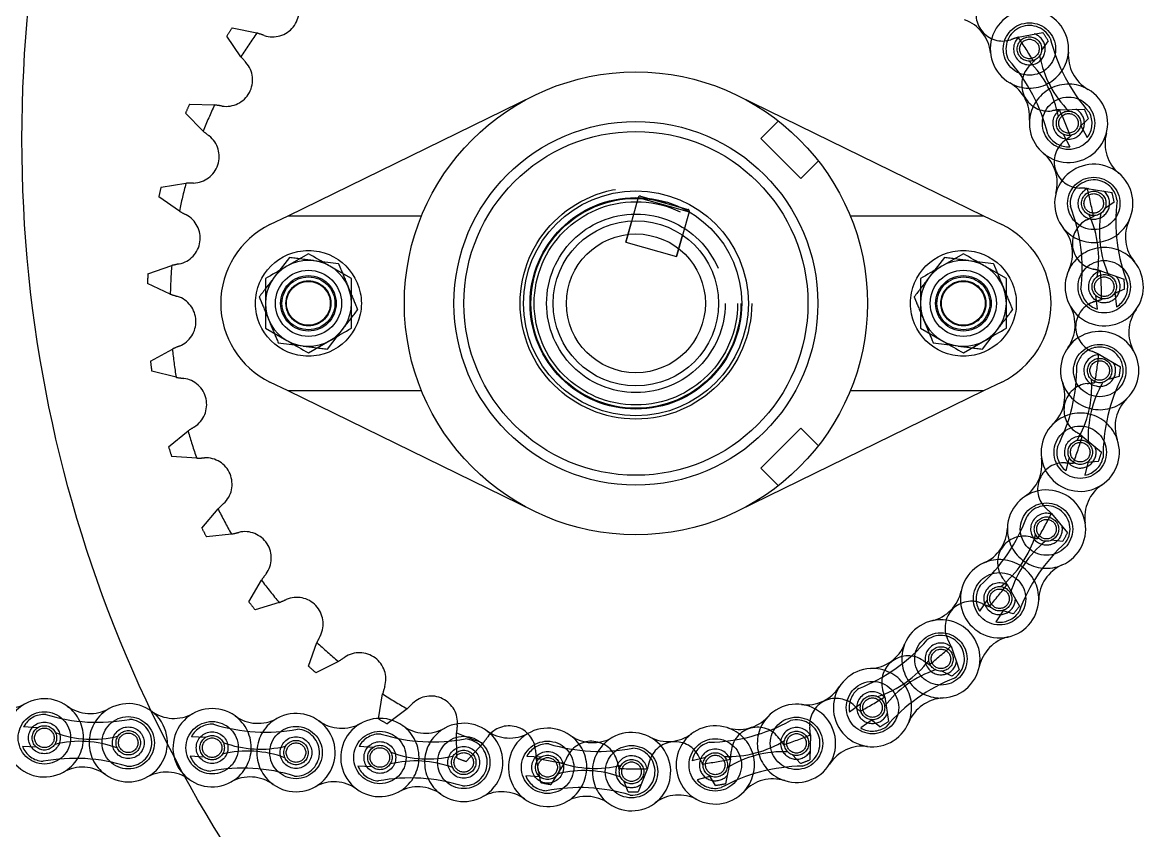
# Model space of a CAD drawing. Header units: metres. Extents: x 0 to 21025, y 0 to 14850.
# Drawn here: x 6289.8 to 6459.3, y 13104.9 to 13227.2 of the extents above; entities that cross this region are included whole.
import ezdxf

# ---------------------------------------------------------------- set-up
doc = ezdxf.new("R2010")
doc.units = ezdxf.units.M
doc.header["$LTSCALE"] = 25
doc.linetypes.add('HIDDEN2', pattern=[4.7625, 3.175, -1.5875])
doc.linetypes.add('PHANTOM', pattern=[63.5, 31.75, -6.35, 6.35, -6.35, 6.35, -6.35])
for name, color, linetype in [('SL4', 4, 'Continuous'), ('SRE', 2, 'PHANTOM'), ('ST1', 7, 'HIDDEN2')]:
    doc.layers.add(name, color=color, linetype=linetype)

msp = doc.modelspace()

# ---------------------------------------------------------------- linework, layer by layer
at = {"layer": 'SL4'}
for p, q in [((6329.947, 13197.931), (6367.135, 13216.122)), ((6397.893, 13216.122), (6435.081, 13197.931)), ((6327.192, 13196.584), (6329.947, 13197.931)), ((6329.947, 13197.931), (6350.119, 13197.931)), ((6414.909, 13197.931), (6435.081, 13197.931)), ((6435.081, 13197.931), (6437.836, 13196.584)), ((6333.014, 13192.187), (6329.764, 13190.31)), ((6432.014, 13192.187), (6428.764, 13190.31)), ((6339.514, 13188.434), (6336.264, 13190.31)), ((6438.514, 13188.434), (6435.264, 13190.31)), ((6326.514, 13180.928), (6329.764, 13179.052)), ((6425.514, 13180.928), (6428.764, 13179.052)), ((6333.014, 13177.176), (6336.264, 13179.052)), ((6432.014, 13177.176), (6435.264, 13179.052)), ((6329.947, 13171.431), (6327.192, 13172.779)), ((6350.119, 13171.431), (6329.947, 13171.431)), ((6367.135, 13153.241), (6329.947, 13171.431)), ((6435.081, 13171.431), (6397.893, 13153.241)), ((6435.081, 13171.431), (6414.909, 13171.431)), ((6437.836, 13172.779), (6435.081, 13171.431))]:
    msp.add_line(p, q, dxfattribs=at)
for radius in [35, 27.5, 26, 17, 16, 12.5, 10.5]:
    msp.add_circle((6382.514, 13184.681), radius, dxfattribs=at)
for centre, radius, start, end in [((6333.014, 13184.681), 13.25, 116.06522, 243.93478), ((6432.014, 13184.681), 13.25, 296.06522, 63.93478), ((6333.014, 13184.681), 6.5, 120, 180), ((6333.014, 13184.681), 6.5, 60, 120), ((6333.014, 13184.681), 6.5, 0, 60), ((6432.014, 13184.681), 6.5, 120, 180), ((6432.014, 13184.681), 6.5, 60, 120), ((6432.014, 13184.681), 6.5, 0, 60), ((6333.014, 13184.681), 6.5, 180, 240), ((6333.014, 13184.681), 6.5, 300, 0), ((6432.014, 13184.681), 6.5, 180, 240), ((6432.014, 13184.681), 6.5, 300, 0), ((6333.014, 13184.681), 6.5, 240, 300), ((6432.014, 13184.681), 6.5, 240, 300)]:
    msp.add_arc(centre, radius, start, end, dxfattribs=at)
for points, knots in [([(6336.264, 13190.31), (6336.187, 13190.355), (6335.09, 13190.988), (6334.014, 13191.609), (6333.014, 13192.187)], [0, 0, 0, 0, 0.0702148, 1, 1, 1, 1]), ([(6435.264, 13190.31), (6435.187, 13190.355), (6434.09, 13190.988), (6433.014, 13191.609), (6432.014, 13192.187)], [0, 0, 0, 0, 0.0702148, 1, 1, 1, 1]), ([(6329.764, 13190.31), (6329.687, 13190.266), (6328.59, 13189.632), (6327.514, 13189.011), (6326.514, 13188.434)], [0, 0, 0, 0, 0.07021477, 1, 1, 1, 1]), ([(6428.764, 13190.31), (6428.687, 13190.266), (6427.59, 13189.632), (6426.514, 13189.011), (6425.514, 13188.434)], [0, 0, 0, 0, 0.07021477, 1, 1, 1, 1]), ([(6326.514, 13188.434), (6326.514, 13187.496), (6326.514, 13186.258), (6326.514, 13184.988), (6326.514, 13184.681)], [0, 0, 0, 0, 0.7581486, 1, 1, 1, 1]), ([(6339.514, 13184.681), (6339.514, 13184.988), (6339.514, 13186.258), (6339.514, 13187.496), (6339.514, 13188.434)], [0, 0, 0, 0, 0.2418514, 1, 1, 1, 1]), ([(6425.514, 13188.434), (6425.514, 13187.496), (6425.514, 13186.258), (6425.514, 13184.988), (6425.514, 13184.681)], [0, 0, 0, 0, 0.7581486, 1, 1, 1, 1]), ([(6438.514, 13184.681), (6438.514, 13184.988), (6438.514, 13186.258), (6438.514, 13187.496), (6438.514, 13188.434)], [0, 0, 0, 0, 0.2418514, 1, 1, 1, 1]), ([(6326.514, 13184.681), (6326.514, 13183.695), (6326.514, 13182.424), (6326.514, 13181.202), (6326.514, 13180.928)], [0, 0, 0, 0, 0.7762867, 1, 1, 1, 1]), ([(6339.514, 13180.928), (6339.514, 13181.202), (6339.514, 13182.424), (6339.514, 13183.695), (6339.514, 13184.681)], [0, 0, 0, 0, 0.2237133, 1, 1, 1, 1]), ([(6425.514, 13184.681), (6425.514, 13183.695), (6425.514, 13182.424), (6425.514, 13181.202), (6425.514, 13180.928)], [0, 0, 0, 0, 0.7762867, 1, 1, 1, 1]), ([(6438.514, 13180.928), (6438.514, 13181.202), (6438.514, 13182.424), (6438.514, 13183.695), (6438.514, 13184.681)], [0, 0, 0, 0, 0.2237133, 1, 1, 1, 1]), ([(6336.264, 13179.052), (6336.341, 13179.097), (6337.439, 13179.73), (6338.514, 13180.351), (6339.514, 13180.928)], [0, 0, 0, 0, 0.0702148, 1, 1, 1, 1]), ([(6435.264, 13179.052), (6435.341, 13179.097), (6436.439, 13179.73), (6437.514, 13180.351), (6438.514, 13180.928)], [0, 0, 0, 0, 0.0702148, 1, 1, 1, 1]), ([(6329.764, 13179.052), (6329.841, 13179.008), (6330.939, 13178.374), (6332.014, 13177.753), (6333.014, 13177.176)], [0, 0, 0, 0, 0.0702148, 1, 1, 1, 1]), ([(6428.764, 13179.052), (6428.841, 13179.008), (6429.939, 13178.374), (6431.014, 13177.753), (6432.014, 13177.176)], [0, 0, 0, 0, 0.0702148, 1, 1, 1, 1])]:
    msp.add_open_spline(points, degree=3, knots=knots, dxfattribs=at)
at = {"layer": 'SRE'}
msp.add_circle((6490.514, 13209.502), 200.805, dxfattribs=at)
at = {"layer": 'ST1'}
for p, q in [((6321.492, 13226.365), (6325.21, 13225.576)), ((6440.281, 13224.921), (6444.007, 13225.667)), ((6322.809, 13221.984), (6320.658, 13225.117)), ((6444.826, 13224.41), (6443.806, 13222.959)), ((6442.791, 13221.516), (6442.64, 13221.301)), ((6315.03, 13214.799), (6318.829, 13214.687)), ((6446.537, 13213.959), (6450.337, 13214.028)), ((6317.108, 13210.724), (6314.432, 13213.423)), ((6404.051, 13212.275), (6401.406, 13209.63)), ((6450.919, 13212.645), (6449.668, 13211.412)), ((6449.733, 13211.62), (6450.722, 13209.741)), ((6407.463, 13203.573), (6401.406, 13209.63)), ((6447.12, 13210.246), (6448.109, 13208.366)), ((6448.408, 13210.17), (6448.213, 13209.977)), ((6407.463, 13203.573), (6410.108, 13206.218)), ((6310.737, 13202.265), (6314.495, 13202.833)), ((6450.736, 13202.057), (6454.487, 13201.446)), ((6313.509, 13198.626), (6310.394, 13200.804)), ((6382.873, 13200.685), (6380.972, 13193.948)), ((6382.873, 13200.685), (6382.887, 13200.733)), ((6382.873, 13200.685), (6390.572, 13198.513)), ((6383.195, 13200.906), (6390.413, 13198.869)), ((6390.572, 13198.513), (6388.672, 13191.776)), ((6390.586, 13198.561), (6390.572, 13198.513)), ((6454.813, 13199.982), (6453.347, 13198.982)), ((6380.972, 13193.948), (6381.88, 13197.165)), ((6451.891, 13197.988), (6451.674, 13197.84)), ((6380.972, 13193.948), (6388.672, 13191.776)), ((6388.672, 13191.776), (6389.579, 13194.993)), ((6308.75, 13189.166), (6312.346, 13190.396)), ((6330.139, 13191.614), (6327.856, 13188.636)), ((6337.581, 13190.638), (6333.86, 13191.126)), ((6429.139, 13191.614), (6426.856, 13188.636)), ((6436.581, 13190.638), (6432.86, 13191.126)), ((6452.742, 13189.596), (6456.324, 13188.325)), ((6312.128, 13186.081), (6308.675, 13187.668)), ((6456.383, 13186.827), (6454.778, 13186.111)), ((6451.983, 13185.915), (6452.249, 13183.808)), ((6453.162, 13185.391), (6452.912, 13185.279)), ((6454.912, 13186.284), (6455.178, 13184.177)), ((6335.889, 13177.748), (6338.173, 13180.726)), ((6434.889, 13177.748), (6437.173, 13180.726)), ((6328.447, 13178.725), (6332.168, 13178.236)), ((6427.447, 13178.725), (6431.168, 13178.236)), ((6309.135, 13175.923), (6312.454, 13177.775)), ((6452.491, 13176.978), (6455.789, 13175.088)), ((6313.009, 13173.491), (6309.328, 13174.435)), ((6455.579, 13173.602), (6453.855, 13173.181)), ((6452.143, 13172.762), (6451.887, 13172.7)), ((6311.878, 13162.961), (6314.813, 13165.376)), ((6401.406, 13159.732), (6407.463, 13165.789)), ((6410.108, 13163.145), (6407.463, 13165.789)), ((6449.991, 13164.606), (6452.898, 13162.158)), ((6316.124, 13161.26), (6312.333, 13161.532)), ((6447.987, 13161.427), (6447.495, 13159.361)), ((6401.406, 13159.732), (6404.051, 13157.087)), ((6448.908, 13160.522), (6448.633, 13160.505)), ((6450.859, 13160.743), (6450.367, 13158.677)), ((6452.427, 13160.734), (6450.673, 13160.628)), ((6316.891, 13150.698), (6319.348, 13153.598)), ((6445.322, 13152.881), (6447.745, 13149.952)), ((6321.373, 13149.782), (6317.595, 13149.373)), ((6443.516, 13149.056), (6443.254, 13149.088)), ((6447.027, 13148.636), (6445.265, 13148.847)), ((6324.014, 13139.526), (6325.913, 13142.819)), ((6438.635, 13142.177), (6440.496, 13138.863)), ((6328.587, 13139.426), (6324.943, 13138.348)), ((6435.641, 13139.904), (6434.455, 13138.143)), ((6436.185, 13138.733), (6435.922, 13138.814)), ((6438.09, 13138.255), (6436.903, 13136.493)), ((6439.554, 13137.696), (6437.875, 13138.213)), ((6333.017, 13129.807), (6334.297, 13133.385)), ((6430.144, 13132.839), (6431.383, 13129.246)), ((6337.535, 13130.524), (6334.141, 13128.813)), ((6427.108, 13129.894), (6426.874, 13130.015)), ((6430.248, 13128.266), (6428.672, 13129.083)), ((6343.611, 13121.85), (6344.232, 13125.6)), ((6416.52, 13124.092), (6414.791, 13122.86)), ((6420.121, 13125.168), (6420.7, 13121.411)), ((6347.928, 13123.363), (6344.894, 13121.074)), ((6416.618, 13122.804), (6416.4, 13122.973)), ((6292.081, 13120.494), (6289.961, 13120.619)), ((6418.233, 13121.688), (6416.503, 13120.455)), ((6419.408, 13120.649), (6418.016, 13121.724)), ((6317.438, 13119.01), (6315.318, 13119.134)), ((6355.455, 13115.914), (6355.396, 13119.714)), ((6408.89, 13119.409), (6408.789, 13115.61)), ((6291.909, 13117.548), (6289.789, 13117.672)), ((6342.794, 13117.525), (6340.674, 13117.649)), ((6359.432, 13118.173), (6356.856, 13115.378)), ((6405.014, 13117.718), (6404.837, 13117.914)), ((6317.265, 13116.063), (6315.145, 13116.187)), ((6368.141, 13116.033), (6366.02, 13116.142)), ((6368.168, 13112.187), (6367.432, 13115.916)), ((6393.063, 13116.006), (6391.01, 13115.461)), ((6396.812, 13115.748), (6396.033, 13112.028)), ((6407.381, 13115.091), (6406.192, 13116.41)), ((6342.622, 13114.578), (6340.502, 13114.702)), ((6371.679, 13115.12), (6369.643, 13111.911)), ((6380.055, 13114.069), (6379.953, 13114.328)), ((6384.274, 13114.303), (6382.843, 13110.782)), ((6392.702, 13114.766), (6392.556, 13115.001)), ((6367.988, 13113.085), (6365.867, 13113.194)), ((6381.343, 13110.79), (6380.698, 13112.434)), ((6393.821, 13113.154), (6391.769, 13112.608)), ((6394.556, 13111.769), (6393.631, 13113.264))]:
    msp.add_line(p, q, dxfattribs=at)
for centre, radius in [((6441.998, 13223.152), 3.96), ((6441.998, 13223.152), 1.845), ((6441.998, 13223.152), 1.476), ((6447.911, 13211.913), 3.96), ((6447.911, 13211.913), 1.845), ((6447.911, 13211.913), 1.476), ((6451.722, 13199.798), 3.96), ((6382.514, 13184.681), 17.5), ((6382.514, 13184.681), 16), ((6382.514, 13184.681), 16), ((6382.514, 13184.681), 16), ((6382.514, 13184.681), 15.875), ((6451.722, 13199.798), 1.845), ((6451.722, 13199.798), 1.476), ((6382.514, 13184.681), 15.375), ((6382.514, 13184.681), 13.5), ((6382.514, 13184.681), 13.5), ((6333.014, 13184.681), 8), ((6432.014, 13184.681), 8), ((6453.309, 13187.198), 3.96), ((6333.014, 13184.681), 5), ((6333.014, 13184.681), 4.2), ((6333.014, 13184.681), 4), ((6432.014, 13184.681), 5), ((6432.014, 13184.681), 4.2), ((6432.014, 13184.681), 4), ((6453.309, 13187.198), 1.845), ((6453.309, 13187.198), 1.476), ((6333.014, 13184.681), 3.4), ((6333.014, 13184.681), 3.31), ((6432.014, 13184.681), 3.4), ((6432.014, 13184.681), 3.309), ((6452.621, 13174.516), 3.96), ((6452.621, 13174.516), 1.845), ((6452.621, 13174.516), 1.476), ((6449.679, 13162.162), 3.96), ((6449.679, 13162.162), 1.845), ((6449.679, 13162.162), 1.476), ((6444.579, 13150.531), 3.96), ((6444.579, 13150.531), 1.845), ((6444.579, 13150.531), 1.476), ((6437.484, 13139.998), 3.96), ((6437.484, 13139.998), 1.845), ((6437.484, 13139.998), 1.476), ((6428.622, 13130.901), 3.96), ((6428.622, 13130.901), 1.845), ((6428.622, 13130.901), 1.476), ((6418.278, 13123.532), 3.96), ((6418.278, 13123.532), 1.845), ((6418.278, 13123.532), 1.476), ((6293.1, 13118.956), 3.96), ((6293.1, 13118.956), 2.399), ((6293.1, 13118.956), 1.845), ((6305.778, 13118.214), 3.96), ((6305.778, 13118.214), 2.398), ((6318.457, 13117.471), 3.96), ((6331.135, 13116.729), 3.96), ((6406.785, 13118.129), 3.96), ((6293.1, 13118.956), 1.476), ((6305.778, 13118.214), 1.845), ((6305.778, 13118.214), 1.476), ((6318.457, 13117.471), 2.398), ((6318.457, 13117.471), 1.845), ((6318.457, 13117.471), 1.476), ((6331.135, 13116.729), 2.399), ((6343.813, 13115.986), 3.96), ((6356.491, 13115.244), 3.96), ((6394.512, 13114.865), 3.96), ((6406.785, 13118.129), 1.845), ((6406.785, 13118.129), 1.476), ((6331.135, 13116.729), 1.845), ((6331.135, 13116.729), 1.476), ((6343.813, 13115.986), 2.398), ((6343.813, 13115.986), 1.845), ((6343.813, 13115.986), 1.476), ((6356.491, 13115.244), 2.398), ((6369.17, 13114.501), 3.96), ((6381.853, 13113.844), 3.96), ((6356.491, 13115.244), 1.845), ((6356.491, 13115.244), 1.476), ((6369.17, 13114.501), 2.398), ((6369.17, 13114.501), 1.845), ((6369.17, 13114.501), 1.476), ((6381.853, 13113.844), 1.845), ((6394.512, 13114.865), 1.845), ((6394.512, 13114.865), 1.476), ((6381.853, 13113.844), 1.476)]:
    msp.add_circle(centre, radius, dxfattribs=at)
for centre, radius, start, end in [((6327.599, 13228.989), 4, 251.17231, 31.03223), ((6437.93, 13228.36), 4, 148.31516, 288.17508), ((6441.998, 13223.152), 5.92, 355.31653, 240.18315), ((6430.214, 13221.996), 5.92, 5.60217, 70.46879), ((6382.514, 13184.681), 73.9, 145.66363, 146.82662), ((6382.514, 13184.681), 70.4, 144.48676, 148.00349), ((6319.028, 13205.59), 20.92, 69.63577, 72.81305), ((6441.998, 13223.152), 3.552, 27.74984, 207.74984), ((6382.514, 13184.681), 73.9, 32.52077, 33.68376), ((6446.234, 13204.866), 20.92, 106.53434, 109.71162), ((6441.998, 13223.152), 2.399, 129.74013, 297.74984), ((6382.514, 13184.681), 70.4, 31.3439, 34.86063), ((6441.998, 13223.152), 2.399, 297.74984, 72.01589), ((6470.705, 13231.08), 26.322, 193.78999, 221.70969), ((6441.998, 13223.152), 5.92, 240.18313, 355.31655), ((6453.798, 13222.185), 5.92, 175.31653, 240.18315), ((6320.57, 13218.471), 4, 261.45802, 41.31794), ((6338.91, 13235.34), 20.92, 219.67719, 222.85447), ((6419.204, 13203.985), 26.322, 13.78999, 41.70969), ((6426.692, 13234.841), 20.92, 316.49292, 319.6702), ((6430.483, 13209.919), 16.175, 10.74284, 44.75684), ((6459.426, 13225.146), 16.175, 190.74284, 224.75684), ((6444.839, 13217.763), 4, 138.02945, 277.88937), ((6436.111, 13212.879), 5.92, 355.31653, 60.18315), ((6447.911, 13211.913), 5.92, 60.18321, 175.31648), ((6447.911, 13211.913), 5.92, 175.31653, 60.18315), ((6382.514, 13184.681), 73.9, 155.94934, 157.11233), ((6382.514, 13184.681), 70.4, 154.77247, 158.28921), ((6316.315, 13193.918), 20.92, 79.92149, 83.09877), ((6448.814, 13193.164), 20.92, 96.24862, 99.4259), ((6447.911, 13211.913), 2.399, 121.27565, 297.74984), ((6382.514, 13184.681), 70.4, 21.05818, 24.57492), ((6447.911, 13211.913), 2.399, 297.74984, 62.81017), ((6382.514, 13184.681), 73.9, 22.23506, 23.39805), ((6447.911, 13211.913), 3.552, 322.3032, 27.74984), ((6330.566, 13226.741), 20.92, 229.96291, 233.14019), ((6459.349, 13208.854), 5.92, 165.0309, 229.89752), ((6315.532, 13206.867), 4, 271.74373, 51.60365), ((6447.911, 13211.913), 3.552, 207.74984, 273.19648), ((6449.744, 13206.103), 4, 127.74373, 267.60365), ((6434.938, 13226.146), 20.92, 306.2072, 309.38448), ((6440.284, 13202.856), 5.92, 345.0309, 49.89752), ((6451.722, 13199.798), 5.92, 334.74526, 219.61188), ((6382.514, 13184.681), 73.9, 166.23506, 167.39805), ((6382.514, 13184.681), 70.4, 165.05818, 168.57492), ((6315.73, 13181.949), 20.92, 90.2072, 93.38448), ((6451.722, 13199.798), 3.552, 7.17857, 187.17857), ((6451.722, 13199.798), 2.399, 109.17708, 277.17857), ((6449.263, 13181.189), 20.92, 85.96291, 89.14019), ((6382.514, 13184.681), 70.4, 10.77247, 14.28921), ((6383.127, 13200.665), 0.25, 74.24512, 164.24512), ((6451.722, 13199.798), 2.399, 277.17857, 51.43727), ((6382.514, 13184.681), 73.9, 11.94934, 13.11233), ((6481.385, 13197.134), 26.322, 173.21872, 201.13843), ((6323.89, 13216.789), 20.92, 240.24862, 243.4259), ((6390.345, 13198.629), 0.25, 344.24512, 74.24512), ((6423.647, 13189.862), 26.322, 353.21872, 21.13843), ((6312.647, 13194.551), 4, 282.02945, 61.88937), ((6451.722, 13199.798), 5.92, 219.61182, 334.74532), ((6452.489, 13193.754), 4, 117.45802, 257.31794), ((6441.5, 13216.119), 20.92, 295.92149, 299.09877), ((6436.292, 13191.454), 16.175, 350.17158, 24.18557), ((6468.74, 13195.541), 16.175, 170.17158, 204.18557), ((6462.431, 13194.747), 5.92, 154.74526, 219.61188), ((6442.601, 13192.249), 5.92, 334.74526, 39.61188), ((6453.309, 13187.198), 5.92, 39.61191, 154.74524), ((6382.514, 13184.681), 70.4, 175.3439, 178.86063), ((6317.291, 13170.069), 20.92, 100.49292, 103.6702), ((6453.309, 13187.198), 5.92, 154.74526, 39.61188), ((6382.514, 13184.681), 73.9, 176.52077, 177.68376), ((6453.309, 13187.198), 2.399, 100.71766, 277.17857), ((6447.567, 13169.327), 20.92, 75.67719, 78.85447), ((6382.514, 13184.681), 70.4, 0.48676, 4.00349), ((6453.309, 13187.198), 2.399, 277.17857, 42.22909), ((6382.514, 13184.681), 73.9, 1.66363, 2.82662), ((6453.309, 13187.198), 3.552, 187.17857, 252.62521), ((6453.309, 13187.198), 3.552, 301.73194, 7.17857), ((6319.099, 13205.805), 20.92, 250.53434, 253.71162), ((6312.008, 13181.917), 4, 292.31516, 72.17508), ((6452.985, 13181.114), 4, 107.17231, 247.03223), ((6446.165, 13205.082), 20.92, 285.63577, 288.81305), ((6442.987, 13181.399), 5.92, 324.45963, 29.32625), ((6462.944, 13180.315), 5.92, 144.45963, 209.32625), ((6452.621, 13174.516), 5.92, 314.174, 199.04062), ((6320.948, 13158.657), 20.92, 110.77863, 113.95591), ((6382.514, 13184.681), 70.4, 185.62961, 189.14635), ((6452.621, 13174.516), 3.552, 346.60731, 166.60731), ((6452.621, 13174.516), 2.399, 88.61401, 256.60731), ((6443.78, 13157.958), 20.92, 65.39148, 68.56876), ((6382.514, 13184.681), 70.4, 350.20104, 353.71778), ((6382.514, 13184.681), 73.9, 186.80648, 187.96948), ((6422.845, 13175.079), 26.322, 332.64746, 0.56716), ((6452.621, 13174.516), 2.399, 256.60731, 30.85867), ((6382.514, 13184.681), 73.9, 351.37791, 352.54091), ((6316.347, 13194.143), 20.92, 260.82005, 263.99733), ((6313.634, 13169.372), 4, 302.60088, 82.4608), ((6435.243, 13172.127), 16.175, 329.60031, 3.61431), ((6479.456, 13161.6), 26.322, 152.64746, 180.56716), ((6441.429, 13170.654), 5.92, 314.174, 19.04062), ((6452.621, 13174.516), 5.92, 199.0406, 314.17402), ((6451.215, 13168.588), 4, 96.88659, 236.74651), ((6448.785, 13193.388), 20.92, 275.35006, 278.52734), ((6467.058, 13164.551), 16.175, 149.60031, 183.61431), ((6460.872, 13166.024), 5.92, 134.174, 199.04062), ((6449.679, 13162.162), 5.92, 19.04054, 134.17407), ((6449.679, 13162.162), 5.92, 134.174, 19.04062), ((6326.584, 13148.082), 20.92, 121.06435, 124.24162), ((6382.514, 13184.681), 70.4, 195.91533, 199.43206), ((6382.514, 13184.681), 70.4, 339.91533, 343.43206), ((6438.024, 13147.448), 20.92, 55.10577, 58.28304), ((6382.514, 13184.681), 73.9, 197.0922, 198.25519), ((6449.679, 13162.162), 3.552, 166.60731, 232.05395), ((6449.679, 13162.162), 2.399, 80.15966, 256.60731), ((6449.679, 13162.162), 2.399, 256.60731, 21.64803), ((6315.721, 13182.176), 20.92, 271.10577, 274.28304), ((6317.475, 13157.319), 4, 312.88659, 92.74651), ((6437.977, 13160.36), 5.92, 303.88836, 8.75498), ((6449.679, 13162.162), 3.552, 281.16067, 346.60731), ((6382.514, 13184.681), 73.9, 341.0922, 342.25519), ((6447.238, 13156.58), 4, 86.60088, 226.4608), ((6449.275, 13181.415), 20.92, 265.06435, 268.24162), ((6444.579, 13150.531), 5.92, 293.60273, 178.46935), ((6456.281, 13152.333), 5.92, 123.88836, 188.75498), ((6334.018, 13138.684), 20.92, 131.35006, 134.52734), ((6382.514, 13184.681), 70.4, 206.20104, 209.71778), ((6444.579, 13150.531), 3.552, 326.03604, 146.03604), ((6444.579, 13150.531), 2.399, 68.05102, 236.03604), ((6382.514, 13184.681), 70.4, 329.62961, 333.14635), ((6430.483, 13138.134), 20.92, 44.82005, 47.99733), ((6416.899, 13161.52), 26.322, 312.07619, 339.99589), ((6382.514, 13184.681), 73.9, 207.37791, 208.54091), ((6317.241, 13170.29), 20.92, 281.39148, 284.56876), ((6323.406, 13146.146), 4, 323.17231, 103.03223), ((6432.743, 13150.847), 5.92, 293.60273, 358.46935), ((6441.18, 13145.475), 4, 76.31516, 216.17508), ((6427.469, 13154.4), 16.175, 309.02904, 343.04304), ((6444.579, 13150.531), 5.92, 178.46941, 293.60267), ((6447.619, 13169.547), 20.92, 254.77863, 257.95591), ((6444.579, 13150.531), 2.399, 236.03604, 10.28), ((6382.514, 13184.681), 73.9, 330.80648, 331.96948), ((6454.594, 13136.129), 16.175, 129.02904, 163.04304), ((6465.164, 13129.009), 26.322, 132.07619, 159.99589), ((6437.484, 13139.998), 5.92, 113.60273, 358.46935), ((6437.484, 13139.998), 5.92, 358.46932, 113.60275), ((6449.32, 13139.681), 5.92, 113.60273, 178.46935), ((6343.01, 13130.764), 20.92, 141.63577, 144.81305), ((6382.514, 13184.681), 70.4, 216.48676, 220.00349), ((6421.401, 13130.317), 20.92, 34.53434, 37.71162), ((6425.895, 13142.422), 5.92, 283.31709, 348.18371), ((6437.484, 13139.998), 3.552, 146.03604, 211.48268), ((6437.484, 13139.998), 2.399, 59.60174, 236.03604), ((6382.514, 13184.681), 70.4, 319.3439, 322.86063), ((6382.514, 13184.681), 73.9, 217.66363, 218.82662), ((6320.86, 13158.866), 20.92, 291.67719, 294.85447), ((6331.236, 13136.211), 4, 333.45802, 113.31794), ((6433.237, 13135.63), 4, 66.02945, 205.88937), ((6443.87, 13158.166), 20.92, 244.49292, 247.6702), ((6437.484, 13139.998), 2.398, 236.03604, 1.0669), ((6437.484, 13139.998), 3.552, 260.5894, 326.03604), ((6382.514, 13184.681), 73.9, 320.52077, 321.68376), ((6428.622, 13130.901), 5.92, 273.03146, 157.89808), ((6353.273, 13124.576), 20.92, 151.92149, 155.09877), ((6428.622, 13130.901), 3.552, 305.46477, 125.46477), ((6440.211, 13128.476), 5.92, 103.31709, 168.18371), ((6382.514, 13184.681), 70.4, 226.77247, 230.28921), ((6406.568, 13150.915), 26.322, 291.50492, 319.42462), ((6417.652, 13135.355), 5.92, 273.03146, 337.89808), ((6428.622, 13130.901), 5.92, 157.8981, 273.03144), ((6428.622, 13130.901), 2.399, 47.48796, 215.46477), ((6382.514, 13184.681), 70.4, 309.05818, 312.57492), ((6411.069, 13124.247), 20.92, 24.24862, 27.4259), ((6326.46, 13148.272), 20.92, 301.96291, 305.14019), ((6340.715, 13127.833), 4, 343.74373, 123.60365), ((6413.963, 13140.535), 16.175, 288.45777, 322.47177), ((6423.663, 13127.361), 4, 55.74373, 195.60365), ((6438.15, 13147.636), 20.92, 234.2072, 237.38448), ((6382.514, 13184.681), 73.9, 227.94934, 229.11233), ((6418.278, 13123.532), 5.92, 93.03146, 337.89808), ((6418.278, 13123.532), 5.92, 337.89805, 93.03149), ((6432.938, 13113.898), 16.175, 108.45777, 142.47177), ((6428.622, 13130.901), 2.399, 215.46477, 349.70139), ((6382.514, 13184.681), 73.9, 310.23506, 311.39805), ((6440.332, 13103.518), 26.322, 111.50492, 139.42462), ((6364.475, 13120.321), 20.92, 162.2072, 165.38448), ((6382.514, 13184.681), 70.4, 237.05818, 240.57492), ((6408.28, 13129.874), 5.92, 262.74582, 327.61244), ((6418.278, 13123.532), 3.552, 125.46477, 190.91141), ((6418.278, 13123.532), 2.399, 39.04373, 215.46477), ((6399.819, 13120.12), 20.92, 13.96291, 17.14019), ((6287.345, 13129.304), 5.92, 234.21502, 299.08164), ((6293.1, 13118.956), 5.92, 54.21502, 299.08164), ((6305.778, 13118.214), 5.92, 234.21502, 119.08164), ((6333.862, 13138.849), 20.92, 312.24862, 315.4259), ((6351.537, 13121.284), 4, 354.02945, 133.88937), ((6406.785, 13118.129), 5.92, 252.46018, 137.3268), ((6412.767, 13120.935), 4, 45.45802, 185.31794), ((6382.514, 13184.681), 70.4, 298.77247, 302.28921), ((6429.248, 13119.077), 5.92, 93.03146, 157.89808), ((6293.1, 13118.956), 3.552, 86.64833, 152.09497), ((6301.14, 13147.632), 26.322, 252.68848, 280.60819), ((6293.1, 13118.956), 5.92, 299.08158, 54.21509), ((6300.024, 13128.561), 5.92, 234.21502, 299.08164), ((6305.778, 13118.214), 5.92, 119.08158, 234.21509), ((6312.702, 13127.819), 5.92, 234.21502, 299.08164), ((6318.457, 13117.471), 5.92, 54.21502, 299.08164), ((6318.457, 13117.471), 5.92, 299.08158, 54.21509), ((6325.38, 13127.076), 5.92, 234.21502, 299.08164), ((6331.135, 13116.729), 5.92, 234.21502, 119.08164), ((6430.641, 13138.297), 20.92, 223.92149, 227.09877), ((6418.278, 13123.532), 2.398, 215.46477, 340.48585), ((6305.778, 13118.214), 3.552, 266.64833, 86.64833), ((6318.457, 13117.471), 3.552, 86.64833, 152.09497), ((6326.497, 13146.147), 26.322, 252.68848, 280.60819), ((6331.135, 13116.729), 5.92, 119.08158, 234.21509), ((6338.058, 13126.334), 5.92, 234.21502, 299.08164), ((6343.813, 13115.986), 5.92, 54.21502, 299.08164), ((6382.514, 13184.681), 73.9, 238.23506, 239.39805), ((6343.813, 13115.986), 5.92, 299.08158, 54.21509), ((6350.737, 13125.591), 5.92, 234.21502, 299.08164), ((6356.491, 13115.244), 5.92, 234.21502, 119.08164), ((6376.256, 13118.134), 20.92, 172.49292, 175.6702), ((6363.355, 13116.771), 4, 4.31516, 144.17508), ((6394.512, 13114.865), 5.92, 72.46018, 317.3268), ((6393.17, 13144.616), 26.322, 270.93364, 298.85334), ((6398.08, 13126.154), 5.92, 252.46018, 317.3268), ((6394.512, 13114.865), 5.92, 317.32679, 72.4602), ((6400.898, 13116.557), 4, 35.17231, 175.03223), ((6406.785, 13118.129), 5.92, 137.32686, 252.46014), ((6406.785, 13118.129), 2.399, 26.92476, 194.89349), ((6406.785, 13118.129), 3.552, 284.89349, 104.89349), ((6388.014, 13118.067), 20.92, 3.67719, 6.85447), ((6418.278, 13123.532), 3.552, 240.01813, 305.46477), ((6382.514, 13184.681), 73.9, 299.94934, 301.11233), ((6300.395, 13134.909), 16.175, 249.64134, 283.65533), ((6331.135, 13116.729), 3.552, 266.64833, 86.64833), ((6343.813, 13115.986), 3.552, 86.64833, 152.09497), ((6351.853, 13144.662), 26.322, 252.68848, 280.60819), ((6356.491, 13115.244), 5.92, 119.08158, 234.21509), ((6382.514, 13184.681), 70.4, 247.3439, 250.86063), ((6342.828, 13130.898), 20.92, 322.53434, 325.71162), ((6363.415, 13124.849), 5.92, 234.21502, 299.08164), ((6369.17, 13114.501), 5.92, 54.60114, 299.46776), ((6369.17, 13114.501), 5.92, 299.46775, 54.60116), ((6376.028, 13124.153), 5.92, 234.60114, 299.46776), ((6381.853, 13113.844), 5.92, 119.46774, 234.60117), ((6381.853, 13113.844), 5.92, 234.60114, 119.46776), ((6387.379, 13124.315), 5.92, 242.17455, 307.04117), ((6421.585, 13130.449), 20.92, 213.63577, 216.81305), ((6382.514, 13184.681), 70.4, 288.48676, 292.00349), ((6293.1, 13118.956), 3.552, 201.2017, 266.64833), ((6298.483, 13102.261), 16.175, 69.64134, 103.65533), ((6325.752, 13133.424), 16.175, 249.64134, 283.65533), ((6356.491, 13115.244), 3.552, 266.64833, 86.64833), ((6369.17, 13114.501), 3.552, 87.03445, 152.48109), ((6377.017, 13143.231), 26.322, 253.0746, 280.9943), ((6375.789, 13114.442), 4, 14.60088, 154.4608), ((6381.853, 13113.844), 3.552, 267.03445, 87.03445), ((6388.439, 13114.37), 4, 24.88659, 164.74651), ((6394.512, 13114.865), 3.552, 104.89349, 170.34013), ((6394.512, 13114.865), 2.398, 18.48549, 194.89349), ((6396.445, 13132.3), 16.175, 267.88649, 301.90049), ((6406.785, 13118.129), 2.399, 194.89349, 329.1229), ((6416.783, 13111.787), 5.92, 82.74582, 147.61244), ((6297.738, 13089.538), 26.322, 72.68848, 100.60819), ((6318.457, 13117.471), 3.552, 201.2017, 266.64833), ((6323.84, 13100.776), 16.175, 69.64134, 103.65533), ((6349.196, 13099.291), 16.175, 69.64134, 103.65533), ((6351.108, 13131.939), 16.175, 249.64134, 283.65533), ((6382.514, 13184.681), 73.9, 248.52077, 249.68376), ((6388.239, 13118.086), 20.92, 182.77863, 185.95591), ((6382.514, 13184.681), 70.4, 257.62961, 261.14635), ((6353.069, 13124.676), 20.92, 332.82005, 335.99733), ((6381.853, 13113.844), 2.399, 6.7104, 177.03445), ((6400.038, 13120.179), 20.92, 193.06435, 196.24162), ((6364.256, 13120.383), 20.92, 343.10577, 346.28304), ((6411.274, 13124.345), 20.92, 203.35006, 206.52734), ((6382.514, 13184.681), 70.4, 278.20104, 281.71778), ((6404.851, 13100.694), 16.175, 87.88649, 121.90049), ((6376.031, 13118.156), 20.92, 353.39148, 356.56876), ((6382.514, 13184.681), 73.9, 289.66363, 290.82662), ((6298.855, 13108.609), 5.92, 54.21502, 119.08164), ((6311.533, 13107.866), 5.92, 54.21502, 119.08164), ((6323.095, 13088.053), 26.322, 72.68848, 100.60819), ((6343.813, 13115.986), 3.552, 201.2017, 266.64833), ((6374.665, 13097.842), 16.175, 70.02746, 104.04145), ((6376.357, 13130.503), 16.175, 250.02746, 284.04145), ((6381.853, 13113.844), 2.399, 177.03445, 309.02683), ((6382.514, 13184.681), 70.4, 267.91533, 271.43206), ((6394.512, 13114.865), 2.399, 194.89349, 319.90495), ((6408.127, 13088.377), 26.322, 90.93364, 118.85334), ((6324.212, 13107.124), 5.92, 54.21502, 119.08164), ((6336.89, 13106.382), 5.92, 54.21502, 119.08164), ((6348.451, 13086.568), 26.322, 72.68848, 100.60819), ((6369.17, 13114.501), 3.552, 201.58782, 267.03445), ((6382.514, 13184.681), 73.9, 258.80648, 259.96948), ((6394.512, 13114.865), 3.552, 219.44685, 284.89349), ((6382.514, 13184.681), 73.9, 279.37791, 280.54091), ((6403.217, 13106.839), 5.92, 72.46018, 137.3268), ((6349.568, 13105.639), 5.92, 54.21502, 119.08164), ((6362.246, 13104.897), 5.92, 54.21502, 119.08164), ((6374.006, 13085.115), 26.322, 73.0746, 100.9943), ((6382.514, 13184.681), 73.9, 269.0922, 270.25519), ((6374.994, 13104.193), 5.92, 54.60114, 119.46776), ((6388.985, 13104.394), 5.92, 62.17455, 127.04117)]:
    msp.add_arc(centre, radius, start, end, dxfattribs=at)
for points, knots in [([(6333.86, 13191.126), (6333.772, 13191.138), (6332.515, 13191.302), (6331.284, 13191.464), (6330.139, 13191.614)], [0, 0, 0, 0, 0.07021477, 1, 1, 1, 1]), ([(6337.581, 13190.638), (6337.702, 13190.347), (6338.17, 13189.217), (6338.657, 13188.043), (6339.018, 13187.171)], [0, 0, 0, 0, 0.2575513, 1, 1, 1, 1]), ([(6432.86, 13191.126), (6432.772, 13191.138), (6431.515, 13191.302), (6430.284, 13191.464), (6429.139, 13191.614)], [0, 0, 0, 0, 0.07021477, 1, 1, 1, 1]), ([(6436.581, 13190.638), (6436.702, 13190.347), (6437.17, 13189.217), (6437.657, 13188.043), (6438.018, 13187.171)], [0, 0, 0, 0, 0.2575513, 1, 1, 1, 1]), ([(6327.856, 13188.636), (6327.802, 13188.565), (6327.031, 13187.56), (6326.275, 13186.574), (6325.572, 13185.658)], [0, 0, 0, 0, 0.0702148, 1, 1, 1, 1]), ([(6426.856, 13188.636), (6426.802, 13188.565), (6426.031, 13187.56), (6425.275, 13186.574), (6424.572, 13185.658)], [0, 0, 0, 0, 0.0702148, 1, 1, 1, 1]), ([(6339.018, 13187.171), (6339.149, 13186.856), (6339.636, 13185.682), (6340.109, 13184.54), (6340.456, 13183.704)], [0, 0, 0, 0, 0.26863361, 1, 1, 1, 1]), ([(6438.018, 13187.171), (6438.149, 13186.856), (6438.636, 13185.682), (6439.109, 13184.54), (6439.456, 13183.704)], [0, 0, 0, 0, 0.26863361, 1, 1, 1, 1]), ([(6325.572, 13185.658), (6325.693, 13185.367), (6326.162, 13184.237), (6326.648, 13183.063), (6327.01, 13182.191)], [0, 0, 0, 0, 0.2575513, 1, 1, 1, 1]), ([(6424.572, 13185.658), (6424.693, 13185.367), (6425.162, 13184.237), (6425.648, 13183.063), (6426.01, 13182.191)], [0, 0, 0, 0, 0.2575513, 1, 1, 1, 1]), ([(6338.173, 13180.726), (6338.227, 13180.797), (6338.998, 13181.803), (6339.753, 13182.788), (6340.456, 13183.704)], [0, 0, 0, 0, 0.07021477, 1, 1, 1, 1]), ([(6437.173, 13180.726), (6437.227, 13180.797), (6437.998, 13181.803), (6438.753, 13182.788), (6439.456, 13183.704)], [0, 0, 0, 0, 0.07021477, 1, 1, 1, 1]), ([(6327.01, 13182.191), (6327.141, 13181.876), (6327.627, 13180.703), (6328.101, 13179.56), (6328.447, 13178.725)], [0, 0, 0, 0, 0.2686336, 1, 1, 1, 1]), ([(6426.01, 13182.191), (6426.141, 13181.876), (6426.627, 13180.703), (6427.101, 13179.56), (6427.447, 13178.725)], [0, 0, 0, 0, 0.2686336, 1, 1, 1, 1]), ([(6332.168, 13178.236), (6332.257, 13178.225), (6333.513, 13178.06), (6334.744, 13177.898), (6335.889, 13177.748)], [0, 0, 0, 0, 0.0702148, 1, 1, 1, 1]), ([(6431.168, 13178.236), (6431.257, 13178.225), (6432.513, 13178.06), (6433.744, 13177.898), (6434.889, 13177.748)], [0, 0, 0, 0, 0.0702148, 1, 1, 1, 1])]:
    msp.add_open_spline(points, degree=3, knots=knots, dxfattribs=at)

doc.saveas('drawing.dxf')
